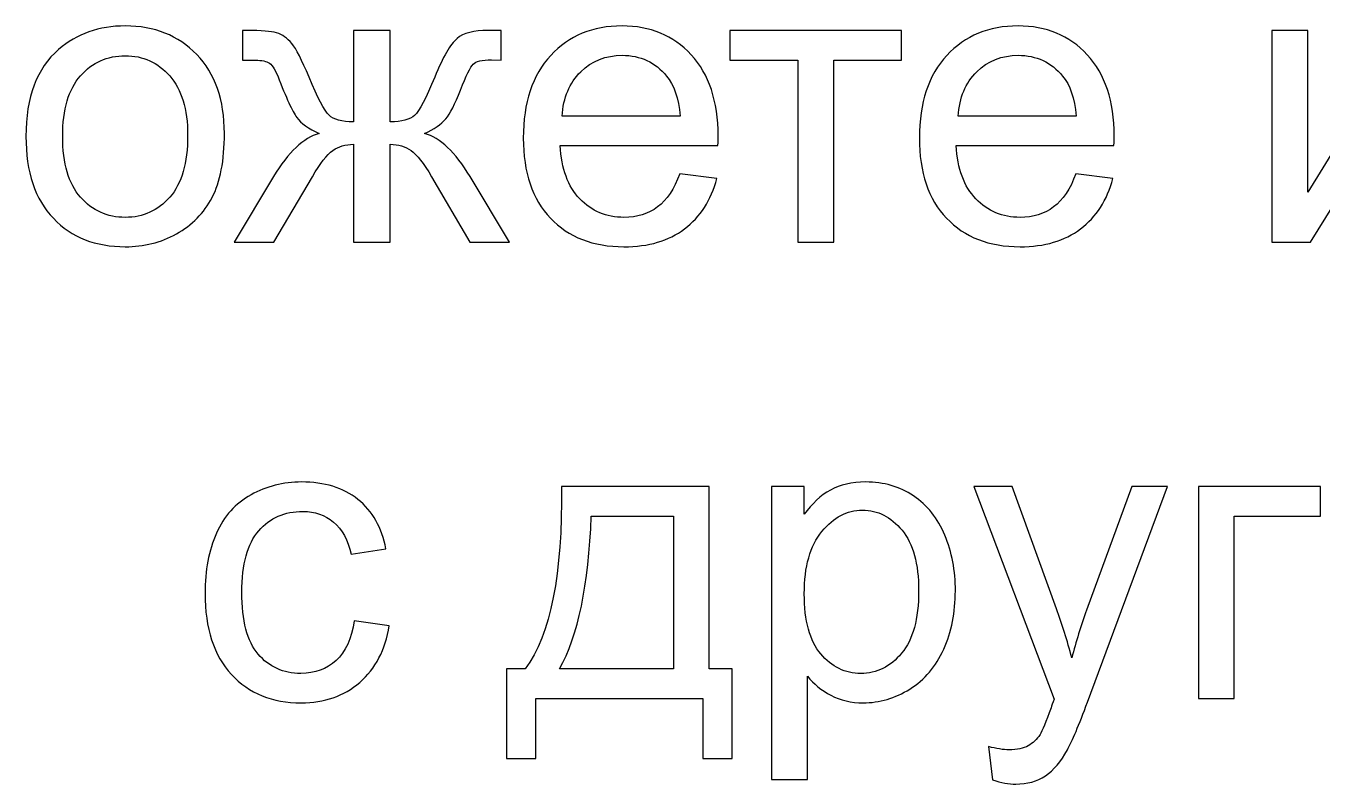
# Model space of a CAD drawing. Header units: centimetres. Extents: x -73.3 to 26.2, y -19.8 to 24.4.
# Drawn here: x -25.529 to -21.226, y 18.586 to 21.103 of the extents above; entities that cross this region are included whole.
import ezdxf

# ---------------------------------------------------------------- set-up
doc = ezdxf.new("R2010")
doc.units = ezdxf.units.CM
doc.header["$MEASUREMENT"] = 0
doc.layers.add('layer 1', color=7, linetype='Continuous')

msp = doc.modelspace()

# ---------------------------------------------------------------- linework, layer by layer
at = {"layer": 'layer 1', "color": 250}
for points, knots in [([(-25.52863, 20.73633), (-25.52863, 20.86624), (-25.49248, 20.96248), (-25.41996, 21.02506), (-25.41996, 21.02506), (-25.35964, 21.07702), (-25.28577, 21.103), (-25.19879, 21.103), (-25.19879, 21.103), (-25.10232, 21.103), (-25.02325, 21.07137), (-24.9618, 21.00811), (-24.9618, 21.00811), (-24.90058, 20.94508), (-24.86985, 20.85765), (-24.86985, 20.74628), (-24.86985, 20.74628), (-24.86985, 20.65591), (-24.88341, 20.58497), (-24.91052, 20.53323), (-24.91052, 20.53323), (-24.93763, 20.4815), (-24.97716, 20.44129), (-25.02912, 20.41259), (-25.02912, 20.41259), (-25.08086, 20.3839), (-25.13756, 20.36967), (-25.19879, 20.36967), (-25.19879, 20.36967), (-25.29729, 20.36967), (-25.37681, 20.40107), (-25.43758, 20.4641), (-25.43758, 20.4641), (-25.49836, 20.52713), (-25.52863, 20.61795), (-25.52863, 20.73633)], [0, 0, 0, 0, 0.1, 0.1, 0.1, 0.1, 0.2, 0.2, 0.2, 0.2, 0.3, 0.3, 0.3, 0.3, 0.4, 0.4, 0.4, 0.4, 0.5, 0.5, 0.5, 0.5, 0.6, 0.6, 0.6, 0.6, 0.7, 0.7, 0.7, 0.7, 0.8, 0.8, 0.8, 0.8, 1, 1, 1, 1]), ([(-24.31952, 21.08809), (-24.31952, 21.08809), (-24.31952, 20.78446), (-24.31952, 20.78446), (-24.31952, 20.78446), (-24.28111, 20.78446), (-24.254, 20.79168), (-24.23841, 20.80592), (-24.23841, 20.80592), (-24.22282, 20.82038), (-24.20046, 20.86262), (-24.17154, 20.93311), (-24.17154, 20.93311), (-24.14443, 20.99998), (-24.1198, 21.04245), (-24.09766, 21.06098), (-24.09766, 21.06098), (-24.07598, 21.07905), (-24.04164, 21.08809), (-23.99442, 21.08809), (-23.99442, 21.08809), (-23.99442, 21.08809), (-23.95082, 21.08809), (-23.95082, 21.08809), (-23.95082, 21.08809), (-23.95082, 21.08809), (-23.95082, 20.98982), (-23.95082, 20.98982), (-23.95082, 20.98982), (-23.95082, 20.98982), (-23.98312, 20.99049), (-23.98312, 20.99049), (-23.98312, 20.99049), (-24.01498, 20.99049), (-24.03509, 20.98575), (-24.0439, 20.97649), (-24.0439, 20.97649), (-24.05316, 20.96677), (-24.06739, 20.93785), (-24.08637, 20.88973), (-24.08637, 20.88973), (-24.10399, 20.84365), (-24.12026, 20.81202), (-24.13517, 20.79417), (-24.13517, 20.79417), (-24.15008, 20.77655), (-24.17357, 20.76051), (-24.2052, 20.74582), (-24.2052, 20.74582), (-24.15369, 20.73204), (-24.10354, 20.68437), (-24.05451, 20.60259), (-24.05451, 20.60259), (-24.05451, 20.60259), (-23.92371, 20.38458), (-23.92371, 20.38458), (-23.92371, 20.38458), (-23.92371, 20.38458), (-24.05474, 20.38458), (-24.05474, 20.38458), (-24.05474, 20.38458), (-24.05474, 20.38458), (-24.18216, 20.60237), (-24.18216, 20.60237), (-24.18216, 20.60237), (-24.20814, 20.64665), (-24.23096, 20.67556), (-24.25016, 20.68934), (-24.25016, 20.68934), (-24.26959, 20.70312), (-24.29263, 20.7099), (-24.31952, 20.7099), (-24.31952, 20.7099), (-24.31952, 20.7099), (-24.31952, 20.38458), (-24.31952, 20.38458), (-24.31952, 20.38458), (-24.31952, 20.38458), (-24.44151, 20.38458), (-24.44151, 20.38458), (-24.44151, 20.38458), (-24.44151, 20.38458), (-24.44151, 20.7099), (-24.44151, 20.7099), (-24.44151, 20.7099), (-24.46794, 20.7099), (-24.49076, 20.70312), (-24.50997, 20.68957), (-24.50997, 20.68957), (-24.52939, 20.67601), (-24.55199, 20.64687), (-24.57774, 20.60214), (-24.57774, 20.60214), (-24.57774, 20.60214), (-24.70629, 20.38458), (-24.70629, 20.38458), (-24.70629, 20.38458), (-24.70629, 20.38458), (-24.83732, 20.38458), (-24.83732, 20.38458), (-24.83732, 20.38458), (-24.83732, 20.38458), (-24.70697, 20.60259), (-24.70697, 20.60259), (-24.70697, 20.60259), (-24.65749, 20.68437), (-24.60688, 20.73204), (-24.55537, 20.74582), (-24.55537, 20.74582), (-24.59062, 20.76209), (-24.61547, 20.77994), (-24.62948, 20.79914), (-24.62948, 20.79914), (-24.64371, 20.81834), (-24.66472, 20.8642), (-24.69296, 20.93672), (-24.69296, 20.93672), (-24.70267, 20.96112), (-24.71307, 20.97603), (-24.72414, 20.98146), (-24.72414, 20.98146), (-24.73566, 20.9871), (-24.7526, 20.98982), (-24.77519, 20.98982), (-24.77519, 20.98982), (-24.78084, 20.98982), (-24.79259, 20.98959), (-24.81021, 20.98914), (-24.81021, 20.98914), (-24.81021, 20.98914), (-24.81021, 21.08809), (-24.81021, 21.08809), (-24.81021, 21.08809), (-24.81021, 21.08809), (-24.79372, 21.08809), (-24.79372, 21.08809), (-24.79372, 21.08809), (-24.74763, 21.08809), (-24.71533, 21.08538), (-24.69657, 21.07973), (-24.69657, 21.07973), (-24.67782, 21.07431), (-24.6611, 21.06256), (-24.64619, 21.04471), (-24.64619, 21.04471), (-24.63151, 21.02687), (-24.61231, 20.98982), (-24.58881, 20.93311), (-24.58881, 20.93311), (-24.56012, 20.86375), (-24.53798, 20.82173), (-24.52262, 20.80682), (-24.52262, 20.80682), (-24.50725, 20.79191), (-24.48014, 20.78446), (-24.44151, 20.78446), (-24.44151, 20.78446), (-24.44151, 20.78446), (-24.44151, 21.08809), (-24.44151, 21.08809), (-24.44151, 21.08809), (-24.44151, 21.08809), (-24.31952, 21.08809), (-24.31952, 21.08809)], [0, 0, 0, 0, 0.0238095, 0.0238095, 0.0238095, 0.0238095, 0.047619, 0.047619, 0.047619, 0.047619, 0.0714286, 0.0714286, 0.0714286, 0.0714286, 0.0952381, 0.0952381, 0.0952381, 0.0952381, 0.1190476, 0.1190476, 0.1190476, 0.1190476, 0.1428571, 0.1428571, 0.1428571, 0.1428571, 0.1666667, 0.1666667, 0.1666667, 0.1666667, 0.1904762, 0.1904762, 0.1904762, 0.1904762, 0.2142857, 0.2142857, 0.2142857, 0.2142857, 0.2380952, 0.2380952, 0.2380952, 0.2380952, 0.2619048, 0.2619048, 0.2619048, 0.2619048, 0.2857143, 0.2857143, 0.2857143, 0.2857143, 0.3095238, 0.3095238, 0.3095238, 0.3095238, 0.3333333, 0.3333333, 0.3333333, 0.3333333, 0.3571429, 0.3571429, 0.3571429, 0.3571429, 0.3809524, 0.3809524, 0.3809524, 0.3809524, 0.4047619, 0.4047619, 0.4047619, 0.4047619, 0.4285714, 0.4285714, 0.4285714, 0.4285714, 0.452381, 0.452381, 0.452381, 0.452381, 0.4761905, 0.4761905, 0.4761905, 0.4761905, 0.5, 0.5, 0.5, 0.5, 0.5238095, 0.5238095, 0.5238095, 0.5238095, 0.547619, 0.547619, 0.547619, 0.547619, 0.5714286, 0.5714286, 0.5714286, 0.5714286, 0.5952381, 0.5952381, 0.5952381, 0.5952381, 0.6190476, 0.6190476, 0.6190476, 0.6190476, 0.6428571, 0.6428571, 0.6428571, 0.6428571, 0.6666667, 0.6666667, 0.6666667, 0.6666667, 0.6904762, 0.6904762, 0.6904762, 0.6904762, 0.7142857, 0.7142857, 0.7142857, 0.7142857, 0.7380952, 0.7380952, 0.7380952, 0.7380952, 0.7619048, 0.7619048, 0.7619048, 0.7619048, 0.7857143, 0.7857143, 0.7857143, 0.7857143, 0.8095238, 0.8095238, 0.8095238, 0.8095238, 0.8333333, 0.8333333, 0.8333333, 0.8333333, 0.8571429, 0.8571429, 0.8571429, 0.8571429, 0.8809524, 0.8809524, 0.8809524, 0.8809524, 0.9047619, 0.9047619, 0.9047619, 0.9047619, 0.9285714, 0.9285714, 0.9285714, 0.9285714, 0.952381, 0.952381, 0.952381, 0.952381, 1, 1, 1, 1]), ([(-23.35846, 20.61231), (-23.35846, 20.61231), (-23.2351, 20.59604), (-23.2351, 20.59604), (-23.2351, 20.59604), (-23.25431, 20.52442), (-23.29023, 20.46862), (-23.34264, 20.42909), (-23.34264, 20.42909), (-23.39505, 20.38955), (-23.46193, 20.36967), (-23.54348, 20.36967), (-23.54348, 20.36967), (-23.64605, 20.36967), (-23.72738, 20.4013), (-23.78747, 20.46456), (-23.78747, 20.46456), (-23.84757, 20.52759), (-23.87762, 20.61637), (-23.87762, 20.73046), (-23.87762, 20.73046), (-23.87762, 20.84839), (-23.84734, 20.94011), (-23.78657, 21.00518), (-23.78657, 21.00518), (-23.7258, 21.07047), (-23.64695, 21.103), (-23.55003, 21.103), (-23.55003, 21.103), (-23.45628, 21.103), (-23.37969, 21.07115), (-23.32028, 21.00721), (-23.32028, 21.00721), (-23.26086, 20.94328), (-23.23104, 20.85336), (-23.23104, 20.73746), (-23.23104, 20.73746), (-23.23104, 20.73046), (-23.23126, 20.71984), (-23.23172, 20.70584), (-23.23172, 20.70584), (-23.23172, 20.70584), (-23.75562, 20.70584), (-23.75562, 20.70584), (-23.75562, 20.70584), (-23.7511, 20.6288), (-23.72941, 20.56961), (-23.6901, 20.52872), (-23.6901, 20.52872), (-23.65102, 20.48782), (-23.602, 20.46727), (-23.54348, 20.46727), (-23.54348, 20.46727), (-23.49988, 20.46727), (-23.4626, 20.47879), (-23.43188, 20.50183), (-23.43188, 20.50183), (-23.40093, 20.52488), (-23.37653, 20.5617), (-23.35846, 20.61231)], [0, 0, 0, 0, 0.0625, 0.0625, 0.0625, 0.0625, 0.125, 0.125, 0.125, 0.125, 0.1875, 0.1875, 0.1875, 0.1875, 0.25, 0.25, 0.25, 0.25, 0.3125, 0.3125, 0.3125, 0.3125, 0.375, 0.375, 0.375, 0.375, 0.4375, 0.4375, 0.4375, 0.4375, 0.5, 0.5, 0.5, 0.5, 0.5625, 0.5625, 0.5625, 0.5625, 0.625, 0.625, 0.625, 0.625, 0.6875, 0.6875, 0.6875, 0.6875, 0.75, 0.75, 0.75, 0.75, 0.8125, 0.8125, 0.8125, 0.8125, 0.875, 0.875, 0.875, 0.875, 1, 1, 1, 1]), ([(-23.19173, 21.08809), (-23.19173, 21.08809), (-22.62242, 21.08809), (-22.62242, 21.08809), (-22.62242, 21.08809), (-22.62242, 21.08809), (-22.62242, 20.98914), (-22.62242, 20.98914), (-22.62242, 20.98914), (-22.62242, 20.98914), (-22.84743, 20.98914), (-22.84743, 20.98914), (-22.84743, 20.98914), (-22.84743, 20.98914), (-22.84743, 20.38458), (-22.84743, 20.38458), (-22.84743, 20.38458), (-22.84743, 20.38458), (-22.96672, 20.38458), (-22.96672, 20.38458), (-22.96672, 20.38458), (-22.96672, 20.38458), (-22.96672, 20.98914), (-22.96672, 20.98914), (-22.96672, 20.98914), (-22.96672, 20.98914), (-23.19173, 20.98914), (-23.19173, 20.98914), (-23.19173, 20.98914), (-23.19173, 20.98914), (-23.19173, 21.08809), (-23.19173, 21.08809)], [0, 0, 0, 0, 0.1111111, 0.1111111, 0.1111111, 0.1111111, 0.2222222, 0.2222222, 0.2222222, 0.2222222, 0.3333333, 0.3333333, 0.3333333, 0.3333333, 0.4444444, 0.4444444, 0.4444444, 0.4444444, 0.5555556, 0.5555556, 0.5555556, 0.5555556, 0.6666667, 0.6666667, 0.6666667, 0.6666667, 0.7777778, 0.7777778, 0.7777778, 0.7777778, 1, 1, 1, 1]), ([(-22.04385, 20.61231), (-22.04385, 20.61231), (-21.92049, 20.59604), (-21.92049, 20.59604), (-21.92049, 20.59604), (-21.9397, 20.52442), (-21.97562, 20.46862), (-22.02803, 20.42909), (-22.02803, 20.42909), (-22.08044, 20.38955), (-22.14732, 20.36967), (-22.22887, 20.36967), (-22.22887, 20.36967), (-22.33144, 20.36967), (-22.41277, 20.4013), (-22.47286, 20.46456), (-22.47286, 20.46456), (-22.53296, 20.52759), (-22.56301, 20.61637), (-22.56301, 20.73046), (-22.56301, 20.73046), (-22.56301, 20.84839), (-22.53273, 20.94011), (-22.47196, 21.00518), (-22.47196, 21.00518), (-22.41119, 21.07047), (-22.33234, 21.103), (-22.23542, 21.103), (-22.23542, 21.103), (-22.14167, 21.103), (-22.06508, 21.07115), (-22.00567, 21.00721), (-22.00567, 21.00721), (-21.94625, 20.94328), (-21.91643, 20.85336), (-21.91643, 20.73746), (-21.91643, 20.73746), (-21.91643, 20.73046), (-21.91665, 20.71984), (-21.91711, 20.70584), (-21.91711, 20.70584), (-21.91711, 20.70584), (-22.44101, 20.70584), (-22.44101, 20.70584), (-22.44101, 20.70584), (-22.43649, 20.6288), (-22.4148, 20.56961), (-22.37549, 20.52872), (-22.37549, 20.52872), (-22.33641, 20.48782), (-22.28739, 20.46727), (-22.22887, 20.46727), (-22.22887, 20.46727), (-22.18527, 20.46727), (-22.14799, 20.47879), (-22.11727, 20.50183), (-22.11727, 20.50183), (-22.08632, 20.52488), (-22.06192, 20.5617), (-22.04385, 20.61231)], [0, 0, 0, 0, 0.0625, 0.0625, 0.0625, 0.0625, 0.125, 0.125, 0.125, 0.125, 0.1875, 0.1875, 0.1875, 0.1875, 0.25, 0.25, 0.25, 0.25, 0.3125, 0.3125, 0.3125, 0.3125, 0.375, 0.375, 0.375, 0.375, 0.4375, 0.4375, 0.4375, 0.4375, 0.5, 0.5, 0.5, 0.5, 0.5625, 0.5625, 0.5625, 0.5625, 0.625, 0.625, 0.625, 0.625, 0.6875, 0.6875, 0.6875, 0.6875, 0.75, 0.75, 0.75, 0.75, 0.8125, 0.8125, 0.8125, 0.8125, 0.875, 0.875, 0.875, 0.875, 1, 1, 1, 1]), ([(-21.3932, 21.08809), (-21.3932, 21.08809), (-21.27391, 21.08809), (-21.27391, 21.08809), (-21.27391, 21.08809), (-21.27391, 21.08809), (-21.27391, 20.55153), (-21.27391, 20.55153), (-21.27391, 20.55153), (-21.27391, 20.55153), (-20.94249, 21.08809), (-20.94249, 21.08809), (-20.94249, 21.08809), (-20.94249, 21.08809), (-20.81439, 21.08809), (-20.81439, 21.08809), (-20.81439, 21.08809), (-20.81439, 21.08809), (-20.81439, 20.38458), (-20.81439, 20.38458), (-20.81439, 20.38458), (-20.81439, 20.38458), (-20.93368, 20.38458), (-20.93368, 20.38458), (-20.93368, 20.38458), (-20.93368, 20.38458), (-20.93368, 20.91775), (-20.93368, 20.91775), (-20.93368, 20.91775), (-20.93368, 20.91775), (-21.26465, 20.38458), (-21.26465, 20.38458), (-21.26465, 20.38458), (-21.26465, 20.38458), (-21.3932, 20.38458), (-21.3932, 20.38458), (-21.3932, 20.38458), (-21.3932, 20.38458), (-21.3932, 21.08809), (-21.3932, 21.08809)], [0, 0, 0, 0, 0.0909091, 0.0909091, 0.0909091, 0.0909091, 0.1818182, 0.1818182, 0.1818182, 0.1818182, 0.2727273, 0.2727273, 0.2727273, 0.2727273, 0.3636364, 0.3636364, 0.3636364, 0.3636364, 0.4545455, 0.4545455, 0.4545455, 0.4545455, 0.5454545, 0.5454545, 0.5454545, 0.5454545, 0.6363636, 0.6363636, 0.6363636, 0.6363636, 0.7272727, 0.7272727, 0.7272727, 0.7272727, 0.8181818, 0.8181818, 0.8181818, 0.8181818, 1, 1, 1, 1]), ([(-25.40663, 20.73611), (-25.40663, 20.64619), (-25.38698, 20.57887), (-25.34767, 20.53436), (-25.34767, 20.53436), (-25.30813, 20.48963), (-25.25866, 20.46727), (-25.19879, 20.46727), (-25.19879, 20.46727), (-25.1396, 20.46727), (-25.09035, 20.48963), (-25.05081, 20.53459), (-25.05081, 20.53459), (-25.0115, 20.57955), (-24.99185, 20.648), (-24.99185, 20.73995), (-24.99185, 20.73995), (-24.99185, 20.8267), (-25.01173, 20.89244), (-25.05126, 20.93695), (-25.05126, 20.93695), (-25.0908, 20.98168), (-25.14005, 21.00405), (-25.19879, 21.00405), (-25.19879, 21.00405), (-25.25866, 21.00405), (-25.30813, 20.98191), (-25.34767, 20.9374), (-25.34767, 20.9374), (-25.38698, 20.8929), (-25.40663, 20.8258), (-25.40663, 20.73611)], [0, 0, 0, 0, 0.1111111, 0.1111111, 0.1111111, 0.1111111, 0.2222222, 0.2222222, 0.2222222, 0.2222222, 0.3333333, 0.3333333, 0.3333333, 0.3333333, 0.4444444, 0.4444444, 0.4444444, 0.4444444, 0.5555556, 0.5555556, 0.5555556, 0.5555556, 0.6666667, 0.6666667, 0.6666667, 0.6666667, 0.7777778, 0.7777778, 0.7777778, 0.7777778, 1, 1, 1, 1]), ([(-23.74884, 20.80343), (-23.74884, 20.80343), (-23.3571, 20.80343), (-23.3571, 20.80343), (-23.3571, 20.80343), (-23.3623, 20.86262), (-23.37743, 20.9069), (-23.40206, 20.9365), (-23.40206, 20.9365), (-23.43979, 20.98236), (-23.48904, 21.0054), (-23.54936, 21.0054), (-23.54936, 21.0054), (-23.60403, 21.0054), (-23.64989, 20.9871), (-23.68717, 20.95051), (-23.68717, 20.95051), (-23.72422, 20.91391), (-23.74478, 20.86488), (-23.74884, 20.80343)], [0, 0, 0, 0, 0.1666667, 0.1666667, 0.1666667, 0.1666667, 0.3333333, 0.3333333, 0.3333333, 0.3333333, 0.5, 0.5, 0.5, 0.5, 0.6666667, 0.6666667, 0.6666667, 0.6666667, 1, 1, 1, 1]), ([(-22.43423, 20.80343), (-22.43423, 20.80343), (-22.04249, 20.80343), (-22.04249, 20.80343), (-22.04249, 20.80343), (-22.04769, 20.86262), (-22.06282, 20.9069), (-22.08745, 20.9365), (-22.08745, 20.9365), (-22.12518, 20.98236), (-22.17443, 21.0054), (-22.23475, 21.0054), (-22.23475, 21.0054), (-22.28942, 21.0054), (-22.33528, 20.9871), (-22.37256, 20.95051), (-22.37256, 20.95051), (-22.40961, 20.91391), (-22.43017, 20.86488), (-22.43423, 20.80343)], [0, 0, 0, 0, 0.1666667, 0.1666667, 0.1666667, 0.1666667, 0.3333333, 0.3333333, 0.3333333, 0.3333333, 0.5, 0.5, 0.5, 0.5, 0.6666667, 0.6666667, 0.6666667, 0.6666667, 1, 1, 1, 1]), ([(-24.43927, 19.1278), (-24.43927, 19.1278), (-24.32269, 19.11153), (-24.32269, 19.11153), (-24.32269, 19.11153), (-24.33557, 19.03133), (-24.3681, 18.96875), (-24.42074, 18.92334), (-24.42074, 18.92334), (-24.47338, 18.87793), (-24.53822, 18.85534), (-24.61481, 18.85534), (-24.61481, 18.85534), (-24.71082, 18.85534), (-24.78809, 18.88674), (-24.84637, 18.94955), (-24.84637, 18.94955), (-24.90489, 19.01235), (-24.93403, 19.10227), (-24.93403, 19.21929), (-24.93403, 19.21929), (-24.93403, 19.2952), (-24.92138, 19.3614), (-24.8963, 19.41833), (-24.8963, 19.41833), (-24.87122, 19.47503), (-24.83304, 19.51773), (-24.78153, 19.54597), (-24.78153, 19.54597), (-24.73025, 19.57444), (-24.67445, 19.58867), (-24.6139, 19.58867), (-24.6139, 19.58867), (-24.53777, 19.58867), (-24.47519, 19.56947), (-24.42684, 19.53084), (-24.42684, 19.53084), (-24.37827, 19.4922), (-24.34709, 19.43731), (-24.33354, 19.36637), (-24.33354, 19.36637), (-24.33354, 19.36637), (-24.44876, 19.34875), (-24.44876, 19.34875), (-24.44876, 19.34875), (-24.45983, 19.39596), (-24.47926, 19.43143), (-24.5075, 19.45538), (-24.5075, 19.45538), (-24.53551, 19.4791), (-24.5694, 19.49107), (-24.60916, 19.49107), (-24.60916, 19.49107), (-24.66925, 19.49107), (-24.71805, 19.46961), (-24.75578, 19.42669), (-24.75578, 19.42669), (-24.79328, 19.38354), (-24.81203, 19.31576), (-24.81203, 19.22268), (-24.81203, 19.22268), (-24.81203, 19.12825), (-24.79396, 19.0598), (-24.75781, 19.0171), (-24.75781, 19.0171), (-24.72144, 18.9744), (-24.67422, 18.95294), (-24.61616, 18.95294), (-24.61616, 18.95294), (-24.56917, 18.95294), (-24.53009, 18.96717), (-24.49891, 18.99586), (-24.49891, 18.99586), (-24.46751, 19.02433), (-24.44763, 19.06838), (-24.43927, 19.1278)], [0, 0, 0, 0, 0.05, 0.05, 0.05, 0.05, 0.1, 0.1, 0.1, 0.1, 0.15, 0.15, 0.15, 0.15, 0.2, 0.2, 0.2, 0.2, 0.25, 0.25, 0.25, 0.25, 0.3, 0.3, 0.3, 0.3, 0.35, 0.35, 0.35, 0.35, 0.4, 0.4, 0.4, 0.4, 0.45, 0.45, 0.45, 0.45, 0.5, 0.5, 0.5, 0.5, 0.55, 0.55, 0.55, 0.55, 0.6, 0.6, 0.6, 0.6, 0.65, 0.65, 0.65, 0.65, 0.7, 0.7, 0.7, 0.7, 0.75, 0.75, 0.75, 0.75, 0.8, 0.8, 0.8, 0.8, 0.85, 0.85, 0.85, 0.85, 0.9, 0.9, 0.9, 0.9, 1, 1, 1, 1]), ([(-23.05349, 18.6005), (-23.05349, 18.6005), (-23.05349, 19.57376), (-23.05349, 19.57376), (-23.05349, 19.57376), (-23.05349, 19.57376), (-22.94505, 19.57376), (-22.94505, 19.57376), (-22.94505, 19.57376), (-22.94505, 19.57376), (-22.94505, 19.48136), (-22.94505, 19.48136), (-22.94505, 19.48136), (-22.91952, 19.51705), (-22.8906, 19.54394), (-22.85829, 19.56179), (-22.85829, 19.56179), (-22.82621, 19.57963), (-22.78713, 19.58867), (-22.74127, 19.58867), (-22.74127, 19.58867), (-22.68117, 19.58867), (-22.62831, 19.57331), (-22.58245, 19.54236), (-22.58245, 19.54236), (-22.53659, 19.51163), (-22.50202, 19.46803), (-22.47852, 19.412), (-22.47852, 19.412), (-22.45525, 19.35575), (-22.44351, 19.2943), (-22.44351, 19.2272), (-22.44351, 19.2272), (-22.44351, 19.15558), (-22.45638, 19.09097), (-22.48214, 19.03336), (-22.48214, 19.03336), (-22.50789, 18.97598), (-22.5454, 18.93193), (-22.59465, 18.9012), (-22.59465, 18.9012), (-22.64367, 18.8707), (-22.69541, 18.85534), (-22.74963, 18.85534), (-22.74963, 18.85534), (-22.78939, 18.85534), (-22.82508, 18.8637), (-22.85649, 18.88042), (-22.85649, 18.88042), (-22.88811, 18.89713), (-22.91387, 18.91814), (-22.9342, 18.94367), (-22.9342, 18.94367), (-22.9342, 18.94367), (-22.9342, 18.6005), (-22.9342, 18.6005), (-22.9342, 18.6005), (-22.9342, 18.6005), (-23.05349, 18.6005), (-23.05349, 18.6005)], [0, 0, 0, 0, 0.0625, 0.0625, 0.0625, 0.0625, 0.125, 0.125, 0.125, 0.125, 0.1875, 0.1875, 0.1875, 0.1875, 0.25, 0.25, 0.25, 0.25, 0.3125, 0.3125, 0.3125, 0.3125, 0.375, 0.375, 0.375, 0.375, 0.4375, 0.4375, 0.4375, 0.4375, 0.5, 0.5, 0.5, 0.5, 0.5625, 0.5625, 0.5625, 0.5625, 0.625, 0.625, 0.625, 0.625, 0.6875, 0.6875, 0.6875, 0.6875, 0.75, 0.75, 0.75, 0.75, 0.8125, 0.8125, 0.8125, 0.8125, 0.875, 0.875, 0.875, 0.875, 1, 1, 1, 1]), ([(-23.7509, 19.57376), (-23.7509, 19.57376), (-23.2602, 19.57376), (-23.2602, 19.57376), (-23.2602, 19.57376), (-23.2602, 19.57376), (-23.2602, 18.96785), (-23.2602, 18.96785), (-23.2602, 18.96785), (-23.2602, 18.96785), (-23.18429, 18.96785), (-23.18429, 18.96785), (-23.18429, 18.96785), (-23.18429, 18.96785), (-23.18429, 18.67099), (-23.18429, 18.67099), (-23.18429, 18.67099), (-23.18429, 18.67099), (-23.28189, 18.67099), (-23.28189, 18.67099), (-23.28189, 18.67099), (-23.28189, 18.67099), (-23.28189, 18.87025), (-23.28189, 18.87025), (-23.28189, 18.87025), (-23.28189, 18.87025), (-23.83629, 18.87025), (-23.83629, 18.87025), (-23.83629, 18.87025), (-23.83629, 18.87025), (-23.83629, 18.67099), (-23.83629, 18.67099), (-23.83629, 18.67099), (-23.83629, 18.67099), (-23.93389, 18.67099), (-23.93389, 18.67099), (-23.93389, 18.67099), (-23.93389, 18.67099), (-23.93389, 18.96785), (-23.93389, 18.96785), (-23.93389, 18.96785), (-23.93389, 18.96785), (-23.87154, 18.96785), (-23.87154, 18.96785), (-23.87154, 18.96785), (-23.78749, 19.08194), (-23.74728, 19.28391), (-23.7509, 19.57376)], [0, 0, 0, 0, 0.0769231, 0.0769231, 0.0769231, 0.0769231, 0.1538462, 0.1538462, 0.1538462, 0.1538462, 0.2307692, 0.2307692, 0.2307692, 0.2307692, 0.3076923, 0.3076923, 0.3076923, 0.3076923, 0.3846154, 0.3846154, 0.3846154, 0.3846154, 0.4615385, 0.4615385, 0.4615385, 0.4615385, 0.5384615, 0.5384615, 0.5384615, 0.5384615, 0.6153846, 0.6153846, 0.6153846, 0.6153846, 0.6923077, 0.6923077, 0.6923077, 0.6923077, 0.7692308, 0.7692308, 0.7692308, 0.7692308, 0.8461538, 0.8461538, 0.8461538, 0.8461538, 1, 1, 1, 1]), ([(-22.32016, 18.59983), (-22.32016, 18.59983), (-22.33371, 18.71007), (-22.33371, 18.71007), (-22.33371, 18.71007), (-22.30751, 18.70307), (-22.28492, 18.69946), (-22.26549, 18.69946), (-22.26549, 18.69946), (-22.23883, 18.69946), (-22.21759, 18.70397), (-22.20178, 18.71278), (-22.20178, 18.71278), (-22.18574, 18.7216), (-22.17263, 18.73402), (-22.16247, 18.74984), (-22.16247, 18.74984), (-22.15501, 18.76181), (-22.14281, 18.7914), (-22.12609, 18.83885), (-22.12609, 18.83885), (-22.12384, 18.8454), (-22.12045, 18.85511), (-22.11548, 18.86799), (-22.11548, 18.86799), (-22.11548, 18.86799), (-22.38251, 19.57376), (-22.38251, 19.57376), (-22.38251, 19.57376), (-22.38251, 19.57376), (-22.25509, 19.57376), (-22.25509, 19.57376), (-22.25509, 19.57376), (-22.25509, 19.57376), (-22.10825, 19.16756), (-22.10825, 19.16756), (-22.10825, 19.16756), (-22.08904, 19.11628), (-22.0721, 19.06205), (-22.05696, 19.00512), (-22.05696, 19.00512), (-22.04318, 19.05867), (-22.02692, 19.11153), (-22.00794, 19.16349), (-22.00794, 19.16349), (-22.00794, 19.16349), (-21.85793, 19.57376), (-21.85793, 19.57376), (-21.85793, 19.57376), (-21.85793, 19.57376), (-21.73887, 19.57376), (-21.73887, 19.57376), (-21.73887, 19.57376), (-21.73887, 19.57376), (-22.00478, 18.85805), (-22.00478, 18.85805), (-22.00478, 18.85805), (-22.03347, 18.78101), (-22.05583, 18.72815), (-22.07187, 18.699), (-22.07187, 18.699), (-22.09311, 18.65992), (-22.11751, 18.63123), (-22.14485, 18.61293), (-22.14485, 18.61293), (-22.17241, 18.59463), (-22.20517, 18.58559), (-22.24312, 18.58559), (-22.24312, 18.58559), (-22.26616, 18.58559), (-22.29192, 18.59034), (-22.32016, 18.59983)], [0, 0, 0, 0, 0.0526316, 0.0526316, 0.0526316, 0.0526316, 0.1052632, 0.1052632, 0.1052632, 0.1052632, 0.1578947, 0.1578947, 0.1578947, 0.1578947, 0.2105263, 0.2105263, 0.2105263, 0.2105263, 0.2631579, 0.2631579, 0.2631579, 0.2631579, 0.3157895, 0.3157895, 0.3157895, 0.3157895, 0.3684211, 0.3684211, 0.3684211, 0.3684211, 0.4210526, 0.4210526, 0.4210526, 0.4210526, 0.4736842, 0.4736842, 0.4736842, 0.4736842, 0.5263158, 0.5263158, 0.5263158, 0.5263158, 0.5789474, 0.5789474, 0.5789474, 0.5789474, 0.6315789, 0.6315789, 0.6315789, 0.6315789, 0.6842105, 0.6842105, 0.6842105, 0.6842105, 0.7368421, 0.7368421, 0.7368421, 0.7368421, 0.7894737, 0.7894737, 0.7894737, 0.7894737, 0.8421053, 0.8421053, 0.8421053, 0.8421053, 0.8947368, 0.8947368, 0.8947368, 0.8947368, 1, 1, 1, 1]), ([(-21.63699, 19.57376), (-21.63699, 19.57376), (-21.23169, 19.57376), (-21.23169, 19.57376), (-21.23169, 19.57376), (-21.23169, 19.57376), (-21.23169, 19.47481), (-21.23169, 19.47481), (-21.23169, 19.47481), (-21.23169, 19.47481), (-21.5177, 19.47481), (-21.5177, 19.47481), (-21.5177, 19.47481), (-21.5177, 19.47481), (-21.5177, 18.87025), (-21.5177, 18.87025), (-21.5177, 18.87025), (-21.5177, 18.87025), (-21.63699, 18.87025), (-21.63699, 18.87025), (-21.63699, 18.87025), (-21.63699, 18.87025), (-21.63699, 19.57376), (-21.63699, 19.57376)], [0, 0, 0, 0, 0.1428571, 0.1428571, 0.1428571, 0.1428571, 0.2857143, 0.2857143, 0.2857143, 0.2857143, 0.4285714, 0.4285714, 0.4285714, 0.4285714, 0.5714286, 0.5714286, 0.5714286, 0.5714286, 0.7142857, 0.7142857, 0.7142857, 0.7142857, 1, 1, 1, 1]), ([(-22.94505, 19.21771), (-22.94505, 19.12757), (-22.92675, 19.06093), (-22.89037, 19.01777), (-22.89037, 19.01777), (-22.85377, 18.97462), (-22.80949, 18.95294), (-22.75753, 18.95294), (-22.75753, 18.95294), (-22.70467, 18.95294), (-22.65948, 18.9753), (-22.62198, 19.02003), (-22.62198, 19.02003), (-22.58425, 19.06477), (-22.5655, 19.1339), (-22.5655, 19.22765), (-22.5655, 19.22765), (-22.5655, 19.31712), (-22.5838, 19.38399), (-22.62063, 19.42849), (-22.62063, 19.42849), (-22.65745, 19.473), (-22.70128, 19.49514), (-22.75234, 19.49514), (-22.75234, 19.49514), (-22.80294, 19.49514), (-22.84767, 19.47142), (-22.88653, 19.4242), (-22.88653, 19.4242), (-22.92562, 19.37676), (-22.94505, 19.30808), (-22.94505, 19.21771)], [0, 0, 0, 0, 0.1111111, 0.1111111, 0.1111111, 0.1111111, 0.2222222, 0.2222222, 0.2222222, 0.2222222, 0.3333333, 0.3333333, 0.3333333, 0.3333333, 0.4444444, 0.4444444, 0.4444444, 0.4444444, 0.5555556, 0.5555556, 0.5555556, 0.5555556, 0.6666667, 0.6666667, 0.6666667, 0.6666667, 0.7777778, 0.7777778, 0.7777778, 0.7777778, 1, 1, 1, 1]), ([(-23.65194, 19.47481), (-23.66075, 19.2464), (-23.696, 19.07742), (-23.75767, 18.96785), (-23.75767, 18.96785), (-23.75767, 18.96785), (-23.37949, 18.96785), (-23.37949, 18.96785), (-23.37949, 18.96785), (-23.37949, 18.96785), (-23.37949, 19.47481), (-23.37949, 19.47481), (-23.37949, 19.47481), (-23.37949, 19.47481), (-23.65194, 19.47481), (-23.65194, 19.47481)], [0, 0, 0, 0, 0.2, 0.2, 0.2, 0.2, 0.4, 0.4, 0.4, 0.4, 0.6, 0.6, 0.6, 0.6, 1, 1, 1, 1])]:
    msp.add_open_spline(points, degree=3, knots=knots, dxfattribs=at)

doc.saveas('drawing.dxf')
